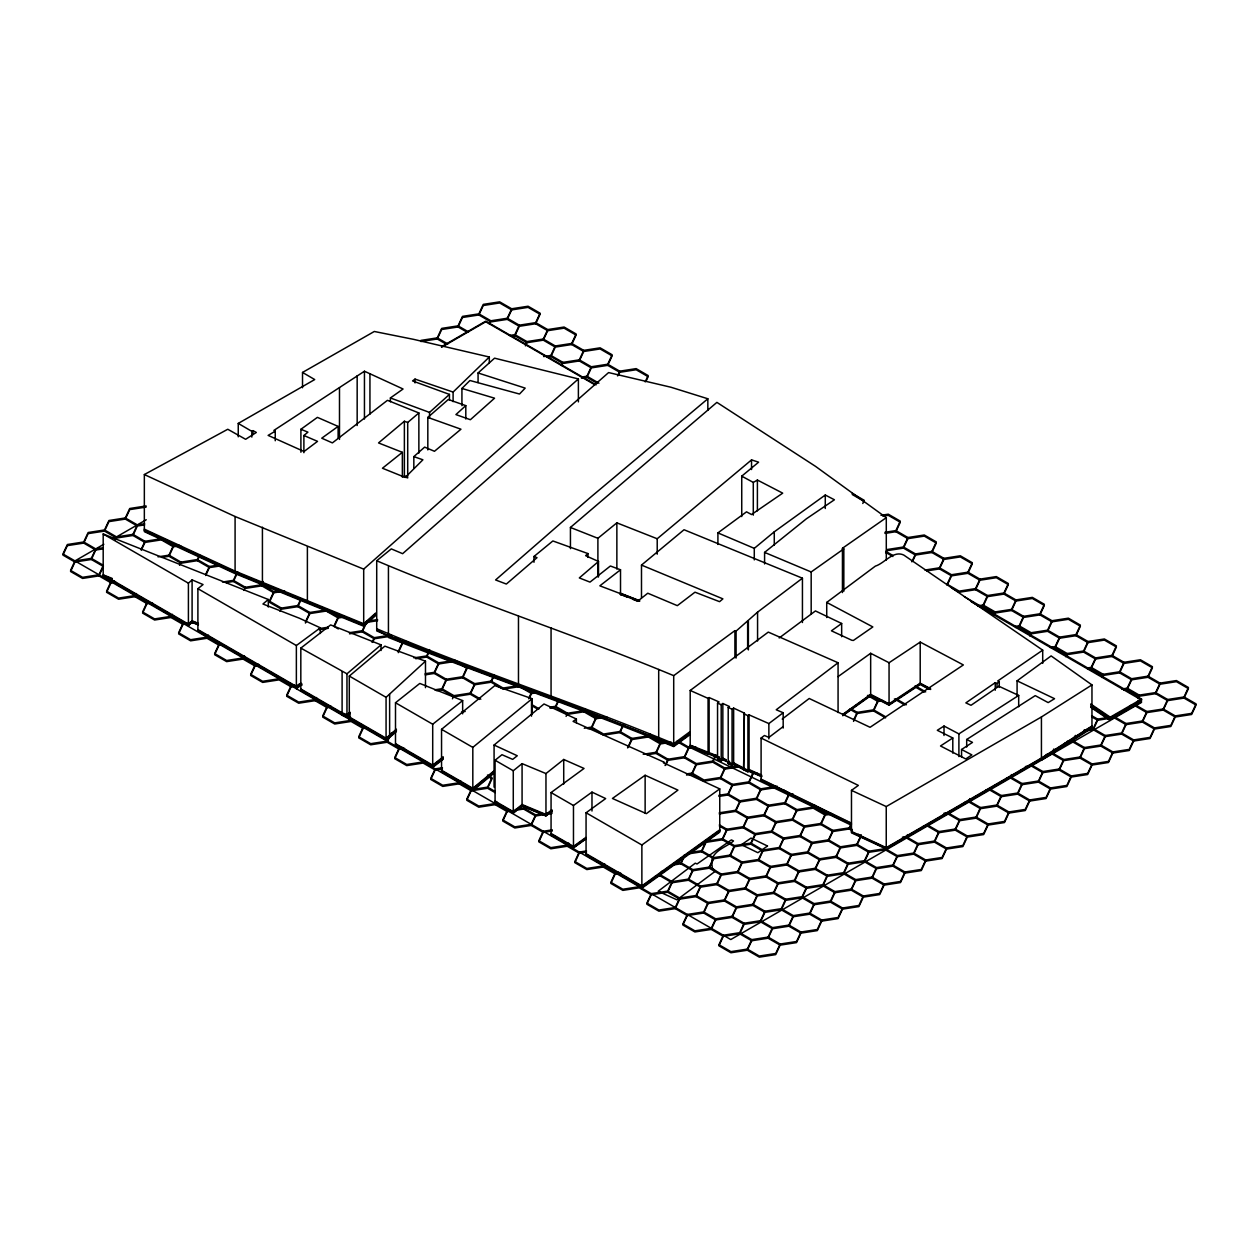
<?xml version="1.0" encoding="UTF-8"?>
<svg xmlns="http://www.w3.org/2000/svg" width="1259" height="1259" viewBox="0 0 1259 1259"><rect width="100%" height="100%" fill="white"/><g stroke="black" fill="none" stroke-linecap="round" stroke-linejoin="round"><path stroke-width="1.5" d="M74.958 560.916L70.567 570.374L82.575 577.314L98.973 574.781L103.364 565.307L91.356 558.366L74.958 560.916L103.82 544.25M1138.167 700.397L1141.567 702.365L730.771 939.544L62.95 553.976L67.341 544.518L83.739 541.968L88.146 532.51L104.544 529.96L116.552 536.901L132.95 534.367L144.958 541.291L161.357 538.758L173.364 545.682L178.825 544.848M98.973 575.898L103.364 566.424L91.356 559.5L74.958 562.033L70.567 571.507L82.575 578.432L98.973 575.898L110.981 582.838L114.616 582.272M74.958 562.033L62.95 555.109L67.341 545.635L83.739 543.101L88.146 533.627L104.544 531.093L116.552 538.018L132.95 535.484L144.958 542.424L161.357 539.875L173.364 546.815L180.651 545.682M91.356 558.366L95.747 548.908L103.049 547.775M104.544 529.96L108.935 520.502L125.333 517.953L137.341 524.893L144.628 523.76M91.356 559.5L95.747 550.026L103.049 548.908M104.544 531.093L108.935 521.619L125.333 519.086L137.341 526.01L144.628 524.893M115.088 540.048L116.552 536.901M125.333 517.953L129.74 508.494L146.138 505.961M125.333 519.086L129.74 509.612L146.138 507.078M132.95 534.367L137.341 524.893M110.981 582.838L106.574 592.297L118.582 599.237L134.996 596.703L147.004 603.628L152.465 602.778M132.95 535.484L137.341 526.01M141.291 549.176L144.958 541.291M141.291 550.309L144.958 542.424M134.996 596.703L136.46 593.54M147.004 602.51L142.597 611.968L154.605 618.909L171.004 616.359M158.036 556.856L168.974 555.156L173.364 545.682M147.004 603.628L142.597 613.102L154.605 620.026L171.004 617.492L183.011 624.417L186.662 623.866M161.687 557.407L168.974 556.289L173.364 546.815M179.518 565.244L180.981 562.096L197.38 559.547L209.387 566.487L220.325 564.787M197.38 559.547L199.583 554.81M171.004 617.492L172.467 614.329M168.974 556.289L180.981 563.214L197.38 560.68L199.583 555.943M205.721 574.372L209.387 566.487M183.011 624.417L178.621 633.891L190.628 640.831L207.027 638.282L219.035 645.222L222.686 644.655M205.721 575.505L209.387 567.604L220.325 565.921M222.465 582.036L233.403 580.352L237.054 572.452M207.027 638.282L208.49 635.134M226.101 582.602L233.403 581.469L237.794 572.011M219.035 644.089L214.644 653.563L226.651 660.503L243.05 657.953M243.947 590.44L245.411 587.276L261.809 584.743L273.817 591.667L281.103 590.55M219.035 645.222L214.644 654.696L226.651 661.62L243.05 659.087L255.058 666.011L258.693 665.444M261.809 584.743L263.273 581.579M233.403 581.469L245.411 588.409L261.809 585.86L263.273 582.712M273.817 591.667L269.41 601.141L281.418 608.081L297.832 605.532L309.824 612.472L326.238 609.938L338.246 616.863L341.881 616.296M243.05 659.087L244.514 655.923M284.739 591.101L273.817 592.8L269.41 602.274L281.418 609.199L297.832 606.665L309.824 613.589L326.238 611.056L338.246 617.996L345.533 616.863M279.954 611.229L281.418 608.081M255.058 666.011L250.667 675.485L262.675 682.409L279.073 679.876L291.081 686.816L302.003 685.116M297.832 605.532L300.759 599.221M297.832 606.665L301.483 598.765M305.433 621.946L309.824 612.472M420.884 340.402L437.282 337.868L441.673 328.394L458.071 325.861L468.584 331.92M305.433 623.063L309.824 613.589M420.884 341.519L437.282 338.986L441.673 329.512L458.071 326.978L467.073 332.187M458.071 325.861L462.462 316.387L478.876 313.853L490.884 320.777L507.283 318.244L519.29 325.168L535.689 322.634L547.696 329.575L564.095 327.041L576.103 333.965L571.712 343.439L555.298 345.973L543.306 339.033L526.892 341.582L514.884 334.642L509.423 335.492M291.081 686.816L286.674 696.274L298.682 703.214L315.096 700.681L327.088 707.605L330.739 707.039M458.071 326.978L462.462 317.504L478.876 314.97L490.884 321.911L507.283 319.377L519.29 326.301L535.689 323.768L547.696 330.692L564.095 328.158L576.103 335.083L571.712 344.557L555.298 347.091L543.306 340.166L526.892 342.7L514.884 335.775L511.248 336.342M338.246 616.863L333.84 626.337L338.341 628.933M478.876 313.853L483.267 304.379L499.666 301.845L511.673 308.77L528.072 306.236L540.08 313.176L535.689 322.634M334.579 625.88L338.246 617.996M478.876 314.97L483.267 305.512L499.666 302.963L511.673 309.903L528.072 307.369L540.08 314.294L535.689 323.768M489.405 323.941L490.884 320.777M315.096 700.681L316.56 697.517M349.498 632.695L362.246 630.728L366.652 621.254L377.59 619.57M507.283 318.244L511.673 308.77M327.088 707.605L322.697 717.079L334.705 724.004L351.104 721.47L363.111 728.41L366.762 727.844M349.498 633.828L362.246 631.861L366.652 622.387L377.59 620.687M507.283 319.377L511.673 309.903M372.066 642.389L374.253 637.668L390.668 635.118M514.884 334.642L519.29 325.168M372.79 641.948L374.253 638.785L390.668 636.251L402.675 643.176L408.136 642.342M514.884 335.775L519.29 326.301M525.428 344.73L526.892 341.582M525.428 345.863L526.892 342.7M363.111 727.277L358.721 736.751L370.728 743.676L387.127 741.142L390.054 734.831M398.269 651.517L402.675 642.059L406.311 641.492M543.306 339.033L547.696 329.575M363.111 728.41L358.721 737.868L370.728 744.809L387.127 742.259L399.134 749.199L404.595 748.35M398.269 652.65L402.675 643.176M543.306 340.166L547.696 330.692M543.62 356.565L550.907 355.447L555.298 345.973M547.272 357.131L550.907 356.565L555.298 347.091M413.928 657.89L426.675 655.923L429.618 649.613M561.451 365.535L562.915 362.372L579.313 359.838L591.321 366.762L607.719 364.229L619.727 371.169L636.141 368.619L648.133 375.56L645.206 381.87M387.127 742.259L391.518 732.801L395.169 732.234M415.753 658.74L426.675 657.041L429.618 650.73M425.18 673.722L434.292 672.322L438.683 662.848L455.081 660.314L467.089 667.239L470.74 666.688M579.313 359.838L583.72 350.364L600.118 347.83L612.126 354.755L607.719 364.229M399.134 749.199L394.744 758.673L406.751 765.598L423.15 763.064L435.158 769.989L442.444 768.871M425.18 674.855L434.292 673.439L438.683 663.981L455.081 661.431L467.089 668.372L472.566 667.522M579.313 360.955L583.72 351.497L600.118 348.948L612.126 355.888L607.719 365.362L591.321 367.896L579.313 360.955L562.915 363.505L550.907 356.565M434.623 689.853L441.909 688.72L446.3 679.246L462.698 676.712L474.706 683.653L491.104 681.103L503.112 688.043L519.511 685.51L531.518 692.434L536.995 691.584M581.469 377.086L586.93 376.236L591.321 366.762M436.432 690.687L441.909 689.853L446.3 680.379L462.698 677.846L474.706 684.77L491.104 682.236L503.112 689.161L519.511 686.627L531.518 693.567L538.805 692.434M581.469 378.204L586.93 377.37L591.321 367.896M452.453 698.808L453.917 695.66L470.315 693.111L480.812 699.186M462.698 676.712L467.089 667.239M462.698 677.846L467.089 668.372M470.315 693.111L474.706 683.653M617.539 375.89L619.727 371.169M435.158 769.989L430.767 779.463L442.759 786.403L459.173 783.853L471.181 790.794L487.579 788.26L495.086 792.588M441.909 689.853L453.917 696.778L470.315 694.244L474.706 684.77M618.263 375.45L619.727 372.286L636.141 369.753L648.133 376.677L645.946 381.414M491.104 681.103L494.032 674.793M491.104 682.236L494.032 675.926M459.173 783.853L460.637 780.706M471.181 790.794L466.774 800.268L478.782 807.192L495.18 804.658L507.188 811.583L523.602 809.049L535.61 815.974L552.009 813.44M495.18 803.525L478.782 806.059L466.774 799.135L471.181 789.661L487.579 787.127L491.97 777.653L487.469 775.056M528.591 698.745L531.518 692.434M487.579 788.26L491.97 778.786L487.469 776.189M529.331 698.289L531.518 693.567M495.18 804.658L496.66 801.495M507.188 810.466L502.797 819.924L514.805 826.864L531.204 824.33L535.61 814.856L542.897 813.723M550.073 707.149L555.534 706.299L558.461 699.988M507.188 811.583L502.797 821.057L514.805 827.981L531.204 825.448L543.211 832.388L552.323 830.971M550.073 708.266L555.534 707.432L559.201 699.532M566.078 716.387L567.541 713.239L583.94 710.69L595.948 717.63L603.234 716.497M523.602 809.049L525.066 805.886M531.204 825.448L535.61 815.974M555.534 707.432L567.541 714.357L583.94 711.823L585.404 708.66M584.27 728.221L591.557 727.088L595.948 717.63M543.211 832.388L538.821 841.846L550.828 848.786L567.227 846.253L579.234 853.177L586.521 852.044M587.906 728.788L591.557 728.221L595.948 718.747L606.885 717.063M591.557 727.088L603.565 734.028L619.963 731.495L622.89 725.184M567.227 846.253L568.69 843.089M591.557 728.221L603.565 735.146L619.963 732.612L623.63 724.728M627.58 747.893L631.971 738.419L648.369 735.885L660.377 742.81L667.663 741.693M579.234 853.177L574.844 862.651L586.851 869.576L603.25 867.042L615.258 873.966L620.718 873.132M628.304 747.437L631.971 739.552L648.369 737.003L660.377 743.943L671.315 742.243M648.369 737.003L649.833 733.855M643.223 754.267L655.986 752.284L660.377 742.81M603.25 867.042L604.713 863.879M646.874 754.818L655.986 753.417L660.377 743.943M665.067 765.535L667.994 759.224L684.392 756.675L696.4 763.615L712.799 761.081L724.806 768.006L737.569 766.039M615.258 873.966L610.867 883.44L622.859 890.381L639.273 887.831L651.281 894.771L667.679 892.238L679.687 899.162L696.085 896.628L708.093 903.553L724.492 901.019L736.499 907.959L752.898 905.41L764.905 912.35L781.304 909.816L793.312 916.741L809.71 914.207L821.718 921.132L838.116 918.598L842.523 909.124L858.921 906.59L863.312 897.132L879.711 894.582L884.117 885.124L900.515 882.575L904.906 873.116L921.305 870.567L925.695 861.109L942.11 858.575L946.5 849.101L962.899 846.567L967.29 837.093L983.688 834.56L988.095 825.086L1004.493 822.552L1008.884 813.078L1025.282 810.544L1029.689 801.07L1046.087 798.536L1050.478 789.063L1066.877 786.529L1071.267 777.055L1087.682 774.521L1092.072 765.047L1108.471 762.513L1112.862 753.039L1129.26 750.506L1133.667 741.047L1150.065 738.498L1154.456 729.04L1170.854 726.49L1175.261 717.032L1191.659 714.482L1196.05 705.024L1184.042 698.084L1167.644 700.634L1155.636 693.693L1139.238 696.227L1127.23 689.303L1123.579 689.869M665.791 765.079L667.994 760.342L684.392 757.808L696.4 764.732L712.799 762.199L724.806 769.139L741.205 766.589M684.392 756.675L688.783 747.216L692.434 746.65M684.392 757.808L688.783 748.334L696.07 747.216M686.533 773.923L692.009 773.089L696.4 763.615M686.533 775.056L692.009 774.206L696.4 764.732M661.526 871.543L660.062 874.706L672.07 881.63L688.468 879.097L700.476 886.037L716.875 883.488L728.882 890.428L745.281 887.894L757.288 894.819L773.687 892.285L785.695 899.209L802.109 896.676L814.117 903.616L830.515 901.066L842.523 908.007L858.921 905.473L863.312 895.999L879.711 893.465L884.117 883.991L900.515 881.457L904.906 871.983L921.305 869.45L925.695 859.976L942.11 857.442L946.5 847.968L962.899 845.434L967.29 835.96L983.688 833.427L988.095 823.968L1004.493 821.419L1008.884 811.961L1025.282 809.411L1029.689 799.953L1046.087 797.403L1050.478 787.945L1066.877 785.411L1071.267 775.937L1087.682 773.404L1092.072 763.93L1108.471 761.396L1112.862 751.922L1129.26 749.388L1133.667 739.914L1150.065 737.381L1154.456 727.907L1170.854 725.373L1175.261 715.899L1191.659 713.365L1196.05 703.891L1184.042 696.967L1167.644 699.5L1155.636 692.576L1139.238 695.11L1127.23 688.169L1121.753 689.019M712.799 761.081L715.726 754.755M651.281 894.771L646.874 904.245L658.882 911.17L675.28 908.636L687.288 915.561L703.702 913.027L715.694 919.967L732.108 917.418L744.116 924.358L760.515 921.824L772.522 928.749L788.921 926.215L800.929 933.139L817.327 930.606L821.718 921.132M654.601 876.673L660.062 875.839L662.265 871.102M712.799 762.199L715.726 755.888M842.523 908.007L838.116 917.481L821.718 920.014L809.71 913.074L793.312 915.623L781.304 908.683L764.905 911.217L752.898 904.292L736.499 906.826L724.492 899.902L708.093 902.435L696.085 895.495L679.687 898.045L675.28 907.503L658.882 910.052L646.874 903.112L651.281 893.638L667.679 891.104L672.07 881.63M673.565 863.831L680.851 862.698L684.518 854.814M692.009 773.089L704.017 780.013L720.416 777.48L724.806 768.006M667.679 892.238L672.07 882.764L688.468 880.23L700.476 887.154L716.875 884.621L728.882 891.545L745.281 889.011L757.288 895.952L773.687 893.418L785.695 900.342L802.109 897.809L814.117 904.733L830.515 902.199L842.523 909.124M671.739 865.232L680.851 863.831L684.518 855.931M692.009 774.206L704.017 781.147L720.416 778.597L724.806 769.139M688.468 879.097L692.859 869.639L709.273 867.089L721.281 874.029L737.68 871.496L749.687 878.42L766.086 875.886L778.093 882.811L794.492 880.277L806.5 887.217L822.898 884.668L834.906 891.608L851.304 889.074L863.312 895.999M688.893 852.673L701.656 850.691L706.047 841.217L722.446 838.683L734.453 845.623L750.852 843.074L762.86 850.014L779.274 847.48L791.266 854.405L807.68 851.871L819.688 858.795L836.086 856.262L848.094 863.202L864.492 860.652L876.5 867.593L892.899 865.059L904.906 871.983M718.905 795.295L728.017 793.878L732.423 784.404L748.822 781.87L760.829 788.811L777.228 786.261M862.793 503.49L864.256 500.327L852.249 493.402M675.28 908.636L679.687 899.162M688.468 880.23L692.859 870.756L709.273 868.222L721.281 875.147L737.68 872.613L749.687 879.553L766.086 877.004L778.093 883.944L794.492 881.41L806.5 888.335L822.898 885.801L834.906 892.725L851.304 890.192L863.312 897.132M687.084 854.074L701.656 851.824L706.047 842.35L722.446 839.816L734.453 846.74L750.852 844.207L762.86 851.131L779.274 848.597L791.266 855.538L807.68 852.988L819.688 859.928L836.086 857.395L848.094 864.319L864.492 861.786L876.5 868.71L892.899 866.176L904.906 873.116M718.905 796.412L728.017 794.996L732.423 785.537L748.822 783.004L760.829 789.928L777.228 787.394L789.236 794.319L792.871 793.752M696.085 895.495L700.476 886.037M709.273 867.089L713.664 857.631L730.063 855.081L742.07 862.022L758.469 859.488L770.477 866.412L786.875 863.879L798.883 870.803L815.281 868.269L827.289 875.21L843.687 872.66L855.695 879.6L872.109 877.067L884.117 883.991M722.446 838.683L726.852 829.225L743.251 826.675L755.258 833.615L771.657 831.082L783.665 838.006L800.063 835.472L812.071 842.397L828.469 839.863L840.477 846.803L856.875 844.254L868.883 851.194L885.282 848.66L897.289 855.585L913.688 853.051L925.695 859.976M719.235 812.81L735.634 810.277L740.024 800.803L756.439 798.269L768.431 805.209L784.845 802.66L796.853 809.6L813.251 807.066L825.259 813.991L830.72 813.141M748.822 781.87L753.212 772.397L748.712 769.8M687.288 915.561L682.897 925.035L694.905 931.959L711.304 929.425L723.311 936.366L739.71 933.832L751.717 940.756L768.116 938.223L780.124 945.147L796.538 942.613L800.929 933.139M696.085 896.628L700.476 887.154M709.273 868.222L713.664 858.748L730.063 856.214L742.07 863.139L758.469 860.605L770.477 867.545L786.875 864.996L798.883 871.936L815.281 869.402L827.289 876.327L843.687 873.793L855.695 880.718L872.109 878.184L884.117 885.124M722.446 839.816L726.852 830.342L743.251 827.808L755.258 834.733L771.657 832.199L783.665 839.139L800.063 836.59L812.071 843.53L828.469 840.996L840.477 847.921L856.875 845.387L868.883 852.312L885.282 849.778L897.289 856.718L913.688 854.169L925.695 861.109M719.235 813.944L735.634 811.41L740.024 801.936L756.439 799.402L768.431 806.327L784.845 803.793L796.853 810.717L813.251 808.184L825.259 815.124L832.545 813.991M748.822 783.004L753.212 773.53L756.864 772.963M821.718 920.014L817.327 929.488L800.929 932.022L788.921 925.082L772.522 927.631L760.515 920.691L744.116 923.225L732.108 916.3L715.694 918.834L711.304 928.308L694.905 930.842L682.897 923.917L687.288 914.443L703.702 911.909L708.093 902.435M716.875 883.488L721.281 874.029M730.063 855.081L734.453 845.623M743.251 826.675L747.641 817.217L764.04 814.667L776.048 821.608L792.446 819.074L804.454 825.998L820.852 823.465L832.86 830.389L849.274 827.855L852.264 829.587M756.439 798.269L760.829 788.811M703.702 913.027L708.093 903.553M716.875 884.621L721.281 875.147M730.063 856.214L734.453 846.74M743.251 827.808L747.641 818.334L764.04 815.801L776.048 822.725L792.446 820.191L804.454 827.132L820.852 824.582L832.86 831.522L849.274 828.989L852.264 830.72M756.439 799.402L760.829 789.928M724.492 899.902L728.882 890.428M737.68 871.496L742.07 862.022M750.852 843.074L755.258 833.615M764.04 814.667L768.431 805.209M885.628 552.685L887.091 549.538L903.49 547.004L915.498 553.929L931.912 551.395L943.904 558.319L960.318 555.786L972.326 562.726L967.919 572.184L951.521 574.733L939.513 567.793L924.94 570.044M884.951 532.289L895.889 530.59L900.279 521.132L888.272 514.191L880.985 515.324M711.304 929.425L715.694 919.967M724.492 901.019L728.882 891.545M737.68 872.613L742.07 863.139M750.852 844.207L755.258 834.733M764.04 815.801L768.431 806.327M884.951 533.407L895.889 531.723L900.279 522.249L888.272 515.324L882.811 516.174M732.108 916.3L736.499 906.826M745.281 887.894L749.687 878.42M758.469 859.488L762.86 850.014M771.657 831.082L776.048 821.608M784.845 802.66L789.236 793.201L783.224 789.739M903.49 547.004L907.896 537.53L924.295 534.996L936.303 541.921L931.912 551.395M723.311 936.366L718.92 945.824L730.928 952.764L747.327 950.23L759.334 957.155L775.733 954.621L780.124 945.147M732.108 917.418L736.499 907.959M745.281 889.011L749.687 879.553M758.469 860.605L762.86 851.131M771.657 832.199L776.048 822.725M784.845 803.793L789.236 794.319M903.49 548.121L907.896 538.647L924.295 536.114L936.303 543.054L931.912 552.512L915.498 555.062L903.49 548.121L887.091 550.655M800.929 932.022L796.538 941.496L780.124 944.03L775.733 953.488L759.334 956.037L747.327 949.097L730.928 951.631L718.92 944.706L723.311 935.232L739.71 932.699L744.116 923.225M752.898 904.292L757.288 894.819M766.086 875.886L770.477 866.412M779.274 847.48L783.665 838.006M792.446 819.074L796.853 809.6M911.846 561.829L915.498 553.929M739.71 933.832L744.116 924.358M752.898 905.41L757.288 895.952M766.086 877.004L770.477 867.545M779.274 848.597L783.665 839.139M792.446 820.191L796.853 810.717M912.57 561.372L915.498 555.062M747.327 949.097L751.717 939.623L768.116 937.089L780.124 944.03M760.515 920.691L764.905 911.217M773.687 892.285L778.093 882.811M786.875 863.879L791.266 854.405M800.063 835.472L804.454 825.998M853.539 720.258L857.19 712.374L873.589 709.84L885.596 716.764M747.327 950.23L751.717 940.756M760.515 921.824L764.905 912.35M773.687 893.418L778.093 883.944M786.875 864.996L791.266 855.538M800.063 836.59L804.454 827.132M813.251 808.184L814.715 805.036M853.539 721.391L857.19 713.491L873.589 710.957L885.596 717.882M768.116 937.089L772.522 927.631M781.304 908.683L785.695 899.209M794.492 880.277L798.883 870.803M807.68 851.871L812.071 842.397M820.852 823.465L825.259 813.991M873.589 709.84L877.995 700.366L881.63 699.799M939.513 567.793L943.904 558.319M768.116 938.223L772.522 928.749M781.304 909.816L785.695 900.342M794.492 881.41L798.883 871.936M807.68 852.988L812.071 843.53M820.852 824.582L825.259 815.124M873.589 710.957L877.995 701.483L883.456 700.649M939.513 568.926L943.904 559.452L960.318 556.919L972.326 563.843L967.919 573.317L951.521 575.851L939.513 568.926L926.766 570.894M788.921 925.082L793.312 915.623M802.109 896.676L806.5 887.217M815.281 868.269L819.688 858.795M828.469 839.863L832.86 830.389M951.521 574.733L947.13 584.192L959.138 591.132L975.536 588.582L987.544 595.523L1003.942 592.989L1015.95 599.913L1032.349 597.38L1044.356 604.304L1039.965 613.778L1023.567 616.312L1011.559 609.387L995.161 611.921L983.153 604.997L977.676 605.831M788.921 926.215L793.312 916.741M802.109 897.809L806.5 888.335M815.281 869.402L819.688 859.928M828.469 840.996L832.86 831.522M947.13 585.325L951.521 575.851M809.71 913.074L814.117 903.616M822.898 884.668L827.289 875.21M836.086 856.262L840.477 846.803M849.274 827.855L851.462 823.118M809.71 914.207L814.117 904.733M822.898 885.801L827.289 876.327M836.086 857.395L840.477 847.921M849.274 828.989L851.462 824.252M830.515 901.066L834.906 891.608M843.687 872.66L848.094 863.202M856.875 844.254L861.266 834.796M975.536 588.582L979.927 579.124L996.325 576.591L1008.333 583.515L1003.942 592.989M830.515 902.199L834.906 892.725M843.687 873.793L848.094 864.319M856.875 845.387L861.266 835.913L858.276 834.182M975.536 589.716L979.927 580.242L996.325 577.708L1008.333 584.648L1003.942 594.106L987.544 596.64L975.536 589.716L959.138 592.249L951.631 587.922M851.304 889.074L855.695 879.6M864.492 860.652L868.883 851.194M983.153 604.997L987.544 595.523M851.304 890.192L855.695 880.718M864.492 861.786L868.883 852.312M979.502 606.681L983.153 606.114L987.544 596.64M872.109 877.067L876.5 867.593M993.697 615.084L995.161 611.921M872.109 878.184L876.5 868.71M892.899 865.059L897.289 855.585M1011.559 609.387L1015.95 599.913M892.899 866.176L897.289 856.718M902.435 838.337L906.087 837.77L907.55 834.623M1011.559 610.505L1015.95 601.047L1032.349 598.497L1044.356 605.437L1039.965 614.911L1023.567 617.445L1011.559 610.505L995.161 613.054L983.153 606.114M913.688 853.051L918.094 843.577L934.493 841.043L946.5 847.968M1015.525 626.352L1019.161 625.786L1023.567 616.312M913.688 854.169L918.094 844.71L934.493 842.161L946.5 849.101M1015.525 627.47L1019.161 626.919L1023.567 617.445M934.493 841.043L938.884 831.569L955.282 829.036L967.29 835.96M1029.705 635.874L1031.168 632.726L1047.582 630.177L1059.59 637.117L1075.989 634.583L1087.996 641.508L1104.395 638.974L1116.403 645.898L1111.996 655.372L1095.598 657.906L1083.59 650.982L1067.191 653.515L1055.184 646.575L1049.723 647.425M934.493 842.161L938.884 832.703L955.282 830.153L967.29 837.093M955.282 829.036L959.688 819.562L976.087 817.028L988.095 823.968M1047.582 630.177L1051.973 620.718L1068.372 618.169L1080.379 625.109L1075.989 634.583M955.282 830.153L959.688 820.695L976.087 818.161L988.095 825.086M964.819 802.313L968.47 801.747L969.934 798.599M1047.582 631.31L1051.973 621.836L1068.372 619.302L1080.379 626.227L1075.989 635.701L1059.59 638.234L1047.582 631.31L1031.168 633.844L1019.161 626.919M976.087 817.028L980.478 807.554L996.876 805.02L1008.884 811.961M1055.184 646.575L1059.59 637.117M976.087 818.161L980.478 808.687L996.876 806.153L1008.884 813.078M1051.548 648.275L1055.184 647.708L1059.59 638.234M996.876 805.02L1001.267 795.546L1017.681 793.013L1029.689 799.953M1065.728 656.679L1067.191 653.515M996.876 806.153L1001.267 796.679L1017.681 794.146L1029.689 801.07M1006.413 778.298L1010.064 777.747L1011.528 774.584M1017.681 793.013L1022.072 783.539L1038.47 781.005L1050.478 787.945M1083.59 650.982L1087.996 641.508M1017.681 794.146L1022.072 784.672L1038.47 782.138L1050.478 789.063M1083.59 652.099L1087.996 642.641L1104.395 640.091L1116.403 647.032L1111.996 656.49L1095.598 659.039L1083.59 652.099L1067.191 654.633L1055.184 647.708M1038.47 781.005L1042.861 771.547L1059.26 768.997L1071.267 775.937M1087.556 667.947L1091.207 667.38L1095.598 657.906M1038.47 782.138L1042.861 772.664L1059.26 770.13L1071.267 777.055M1046.182 754.566L1051.658 753.732L1053.846 748.995M1087.556 669.064L1091.207 668.498L1095.598 659.039M1059.26 768.997L1063.666 759.539L1080.065 756.989L1092.072 763.93M1066.987 741.441L1072.448 740.591L1073.911 737.444M1101.751 677.468L1103.214 674.305L1119.613 671.771L1131.621 678.711L1148.019 676.162L1160.027 683.102L1176.425 680.568L1188.433 687.493L1184.042 696.967M1059.26 770.13L1063.666 760.656L1080.065 758.123L1092.072 765.047M1065.161 742.841L1072.448 741.724L1075.375 735.413M1080.065 756.989L1084.455 747.531L1100.854 744.998L1112.862 751.922M1084.141 730L1093.253 728.583L1097.643 719.125L1114.042 716.576L1126.05 723.516L1142.448 720.982L1154.456 727.907M1119.613 671.771L1124.004 662.297L1140.418 659.763L1152.426 666.703L1148.019 676.162M1080.065 758.123L1084.455 748.649L1100.854 746.115L1112.862 753.039M1084.141 731.117L1093.253 729.716L1097.643 720.242L1114.042 717.709L1126.05 724.633L1142.448 722.099L1154.456 729.04M1119.613 672.904L1124.004 663.43L1140.418 660.896L1152.426 667.821L1148.019 677.295L1131.621 679.829L1119.613 672.904L1103.214 675.438L1091.207 668.498M1100.854 744.998L1105.26 735.524L1121.659 732.99L1133.667 739.914M1127.23 688.169L1131.621 678.711M1100.854 746.115L1105.26 736.641L1121.659 734.107L1133.667 741.047M1114.042 717.709L1115.505 714.545M1127.23 689.303L1131.621 679.829M1121.659 732.99L1126.05 723.516M1137.774 698.257L1139.238 695.11M1121.659 734.107L1126.05 724.633M1129.37 706.551L1134.847 705.701L1136.31 702.538M1142.448 720.982L1146.839 711.508L1163.253 708.974L1175.261 715.899M1155.636 692.576L1160.027 683.102M1142.448 722.099L1146.839 712.625L1163.253 710.092L1175.261 717.032M1155.636 693.693L1160.027 684.219L1176.425 681.686L1188.433 688.626L1184.042 698.084M1163.253 708.974L1167.644 699.5M1163.253 710.092L1167.644 700.634M736.09 658.048L736.09 631.089L757.572 612.142L802.439 578.211L684.03 529.74L641.492 565.086L641.492 597.82M461.927 405.666L461.927 388.449L469.937 380.501L519.511 394.036L525.176 388.118L478.074 372.963L478.074 382.531M453.098 401.637L453.098 392.068L489.31 357.021L413.707 339.379L374.301 331.479L302.522 372.444L302.522 387.741M425.479 661.195L386.072 697.313L386.072 739.395L349.294 718.165L349.294 676.067L384.861 646.15L425.479 661.195L425.479 687.666M396.412 729.197L386.072 738.199L349.294 716.969L350.395 716.009M396.412 729.905L386.072 738.891L349.294 717.661L350.395 716.717M386.072 739.395L396.412 730.409M396.412 730.755L386.072 739.741L349.294 718.511L350.395 717.551M396.412 731.542L386.072 740.528M429.524 418.145L429.524 412.417L449.447 394.397L412.543 380.926L415.029 379.101L453.098 392.068M427.824 449.919L427.824 417.406L448.298 399.496L465.799 405.634L455.915 414.589L470.378 419.719L494.567 398.19L461.927 388.449M391.266 634.898L388.433 637.463C483.157 674.855 579.439 708.03 673.707 746.603L689.932 734.689M478.074 372.963L494.567 358.17L578.385 378.943L363.694 569.131L363.694 625.156L235.087 572.546L144.344 530.59L144.344 474.549L227.769 429.256L245.615 439.297L256.332 432.451L252.996 430.625L251.831 431.349L251.831 437.093M533.973 562.269L533.973 556.494L552.858 540.961L587.953 553.582L585.624 555.66L598.497 561.467L598.497 576.874M268.309 607.043L268.309 599.489L103.191 533.989L103.191 576.087L188.409 625.282L188.409 583.185L192.092 579.895L203.061 584.554L197.899 588.677L197.899 630.759L296.369 687.603L300.87 684.282M188.409 625.282L192.092 621.993L192.092 579.895M375.717 613.023L363.694 623.724L235.087 571.114L144.344 529.142M375.717 613.888L363.694 624.59L235.087 571.979L144.344 530.008M375.717 614.455L363.694 625.44L235.087 572.829L144.344 530.857M375.717 615.509L363.694 626.211L235.087 573.6L144.344 531.644M413.833 468.096L413.833 456.624L424.645 447.118L434.465 451.289L460.967 429.209L427.824 417.406M349.294 718.165L350.395 717.205M349.294 719.298L350.395 718.338M598.497 561.467L579.313 577.928L589.999 582.114L610.395 565.999L620.514 569.776L620.514 594.815M407.711 476.012L407.711 422.473L418.869 412.952L387.457 400.315L332.392 442.9L321.737 438.195L338.12 426.408L317.41 417.358L300.901 429.288L300.901 452.233M570.437 548.641L570.437 527.458L716.89 402.376L815.58 466.397L886.289 517.669L886.289 560.035M346.965 715.883L346.965 673.801L381.036 644.86L330.645 624.92L300.822 648.102L300.822 690.184L342.102 714.01L346.965 715.883L349.939 713.365M349.939 712.169L346.965 714.687L342.102 712.814L300.822 688.988M349.939 712.877L346.965 715.395L342.102 713.507L300.822 689.68M349.939 713.727L346.965 716.229L342.102 714.357L300.822 690.53M349.939 714.498L346.965 717.016L342.102 715.143M268.309 599.489L262.942 604.005L299.437 618.248L320.337 627.816L320.337 633.482M407.711 422.473L404.375 421.246L378.534 442.932L402.361 452.327L402.361 477.192M441.846 656.395L388.433 635.937L376.709 630.067L376.709 560.759L391.297 548.893L402.628 553.677L608.601 372.57L670.937 387.237L707.841 398.773L589.464 498.186L495.59 579.958L506.354 584.05L537.011 557.674L533.973 556.494M741.74 516.583L741.74 476.154L758.61 462.179L751.544 459.897L657.214 538.758L657.214 554.165M303.891 452.705L303.891 435.504L307.92 432.152L300.901 429.288M754.283 559.909L754.283 548.357L774.269 531.817L825.274 495.023L834.418 499.776L806.358 518.818L764.591 552.402L764.591 563.969M472.817 789.487L472.817 747.39L532.116 698.698L494.771 685.636L441.547 729.339L441.547 771.437L472.817 789.487L493.89 772.16M494.079 787.143L494.079 745.045L544.014 703.986L576.37 719.015L576.37 722.808M493.89 770.964L472.817 788.276L441.547 770.225M493.89 771.657L472.817 788.984L441.547 770.933M493.89 772.507L472.817 789.834L441.547 771.783M472.817 790.605L493.89 773.294M597.899 576.811L597.899 538.301L616.863 522.847L657.214 538.758M494.079 745.045L517.276 755.762L512.665 759.382L501.963 754.708L495.07 760.247L495.07 802.329L513.279 812.842L513.279 770.76L522.076 763.631L545.965 773.561L563.717 759.476L584.05 768.446L551.064 792.572L551.064 834.654L573.474 847.59L585.813 838.667M513.279 812.842L522.076 805.729L522.076 763.631M402.361 452.327L382.453 468.238L405.256 477.444L422.898 459.787L413.833 456.624M443.184 758.044L432.703 766.322L395.499 744.84L395.499 702.758L419.798 683.432L462.651 700.602L462.651 713.837M551.883 809.757L545.965 814.447L522.076 804.532L513.279 811.646L495.07 801.133M551.883 810.45L545.965 815.155L522.076 805.225L513.279 812.338L495.07 801.826M522.076 805.729L545.965 815.643L551.883 810.953M551.883 811.3L545.965 815.989L522.076 806.075L513.279 813.188L495.07 802.675M432.703 766.322L432.703 724.224L462.651 700.602M443.184 756.848L432.703 765.126L395.499 743.644M443.184 757.556L432.703 765.818L395.499 744.352M443.184 758.39L432.703 766.668L395.499 745.202M432.703 767.455L443.184 759.177M620.514 569.776L599.851 585.828L638.581 600.527L647.771 593.209L677.326 605.658L694.984 592.186L719.566 601.676L722.902 598.859L641.492 565.086M851.273 823.858L761.097 779.951L761.097 738.057L764.433 735.492L768.871 737.428L783.177 726.6M997.018 687.272L997.018 683.495L999.268 681.764L997.71 680.993L1042.704 650.148L903.726 555.03C893.198 550.136 884.652 563.277 875.383 566.109L826.722 602.416L826.722 617.539M782.217 719.078L809.207 698.493L870.079 727.293L963.355 664.941L920.203 642.09L889.059 662.738L889.059 704.631L870.661 695.188L842.727 715.175M838.069 662.753L776.221 709.777L783.177 712.751L768.871 723.563L749.074 714.876L749.074 770.728L747.925 771.515L743.628 769.532L744.352 713.113L733.635 708.109L733.635 763.977L732.061 765.094L728.206 763.3L728.206 707.448L729.496 706.519L722.839 703.498L722.839 759.366L721.202 760.578L717.551 758.957L717.551 703.089L719.094 701.955L709.116 697.565L709.116 753.433L708.062 754.22L690.2 746.335L690.2 690.467L768.289 632.097L838.069 662.753L838.069 712.531M692.576 745.737L690.2 747.547L851.273 825.18M708.062 754.22L708.062 698.367L709.116 697.565M721.202 760.578L721.202 704.725L722.839 703.498M743.628 769.532L744.352 713.113M296.369 687.603L296.369 645.521L320.337 627.816M300.87 683.086L296.369 686.407L197.899 629.563M300.87 683.794L296.369 687.115L197.899 630.255M300.87 684.644L296.369 687.965L197.899 631.105M296.369 688.736L300.87 685.415M717.913 544.455L717.913 532.903L746.524 511.846L751.529 514.522L782.705 493.15L757.399 480.041L753.291 482.417L741.74 476.154M736.09 631.089L734.91 630.633L673.707 675.658L673.707 745.076L551.064 696.998L485.691 673.03M689.932 731.731L673.707 743.66C575.678 702.852 474.423 670.166 376.709 628.745M679.073 741.142L689.932 733.053M689.932 733.903L673.707 745.832C575.678 705.024 474.423 672.337 376.709 630.916M719.094 756.659L717.551 757.808L721.202 759.429L722.839 758.217L726.207 759.712M719.094 757.414L717.551 758.548L721.202 760.184L722.839 758.957L726.207 760.467M717.551 758.957L719.094 757.824M719.094 758.264L717.551 759.397L721.202 761.018L722.839 759.807L729.496 762.812L728.206 763.741L732.061 765.535L733.635 764.418L747.925 771.956L749.074 771.169L761.664 776.709M779.195 637.967L815.439 610.945L841.657 623.488L841.657 636.724M673.707 745.076L679.073 741.047M1017.083 695.959L1017.083 680.836L1051.123 655.923L1091.962 684.912L1091.962 726.805L1041.429 758.862L886.242 848.456L851.477 832.262L851.477 790.369L858.355 785.411L761.097 738.057M573.474 847.59L573.474 805.508L591.982 792.116L605.673 798.568L586.064 812.763L586.064 854.861L641.87 887.091L719.755 831.003L719.755 788.905L663.43 762.781L664.311 762.277L573.081 721.391L576.37 719.015M585.813 837.471L573.474 846.394L551.064 833.458M585.813 838.164L573.474 847.102L551.064 834.166M585.813 839.013L573.474 847.936L551.064 835.016M729.496 761.223L728.206 762.151L732.061 763.93L733.635 762.812L747.925 770.366L749.074 769.579L761.664 775.119M729.496 761.963L728.206 762.891L732.061 764.685L733.635 763.568L747.925 771.122L749.074 770.335L761.664 775.859M728.206 763.3L729.496 762.372M719.755 788.905L641.87 844.994L641.87 887.091M719.755 829.807L641.87 885.88L586.064 853.665M719.755 830.499L641.87 886.588L586.064 854.357M719.755 831.349L641.87 887.438L586.064 855.207M719.755 832.136L641.87 888.224M841.657 623.488L831.428 630.822L851.855 640.28L853.413 640.438L872.849 626.935L826.722 602.416M838.069 676.618L870.661 653.295L889.059 662.738M842.727 714.388L870.661 694.386L889.059 703.828L920.203 683.196L930.558 688.673M842.727 714.876L870.661 694.889L889.059 704.332M842.727 715.726L870.661 695.739L889.059 705.166L920.203 684.534L928.827 689.098M732.061 765.094L732.061 709.226L733.635 708.109M645.127 775.261L612.425 798.458L646.355 813.66L677.94 790.117L645.127 775.261L645.127 813.062M390.4 401.778L390.4 397.954L403.069 389L364.449 371.232L273.848 430.436L275.249 431.192L275.249 440.76M811.174 614.329L811.174 571.964L843.829 548.845L842.444 548.263L842.444 592.564M842.444 548.263L886.289 517.669M997.018 683.495L995.255 682.661L965.842 702.884L971.019 705.292L998.859 686.234L1018.688 695.424L1018.688 706.771M747.925 771.515L747.925 715.663L749.074 714.876M889.059 704.631L920.203 683.684L930.558 689.177M1018.688 695.424L958.902 733.887L944.014 726.034L937.294 730.299L952.795 737.979L940.504 745.973L965.779 758.972L971.885 754.896L961.561 749.498L961.561 757.052M961.561 749.498L972.499 742.401L966.692 739.489L966.692 747.059M966.692 739.489L1035.244 695.629L1048.18 702.601L1054.57 698.698L1017.083 680.836M1091.962 684.912L1041.429 716.969L886.242 806.563L851.477 790.369M1091.962 726.018L1041.429 758.06L886.242 847.653L851.477 831.459M1091.962 726.506L1041.429 758.563L886.242 848.157L851.477 831.963M1091.962 727.356L1041.429 759.397L886.242 849.007L851.477 832.797M1091.962 728.143L1041.429 760.184M275.249 431.192L268.136 435.394L304.017 451.509L317.536 441.358L303.891 435.504M441.547 346.681L485.754 321.155L596.105 384.861M441.547 347.295L485.754 321.769L594.405 384.499M114.002 538.364L146.249 519.747M1110.233 718.181L1110.233 717.158L1141.567 699.06L1141.567 700.098L1110.233 718.181L1090.719 705.04M1141.567 701.578L1110.233 719.676L1090.719 706.535M238.25 436.81L238.25 423.417L314.719 379.557L302.522 372.444M114.616 581.139L110.981 581.705L106.574 591.179L118.582 598.104L134.996 595.57M186.662 622.733L183.011 623.299L178.621 632.773L190.628 639.698L207.027 637.164M190.298 622.166L193.949 621.6M190.298 623.299L195.775 622.45M319.267 628.587L328.379 627.187M319.267 629.72L328.379 628.304M258.693 664.327L255.058 664.894L250.667 674.352L262.675 681.292L279.073 678.758M294.716 685.116L291.081 685.683L286.674 695.157L298.682 702.081L315.096 699.548M298.367 684.566L302.003 683.999M330.739 705.921L327.088 706.488L322.697 715.946L334.705 722.886L351.104 720.353M461.518 712.059L465.169 711.492M402.786 747.516L399.134 748.066L394.744 757.54L406.751 764.481L423.15 761.931M442.444 767.738L435.158 768.871L430.767 778.345L442.759 785.27L459.173 782.736M1131.196 705.134L1134.847 704.568L1146.839 711.508M516.3 809.049L523.602 807.916L535.61 814.856M546.532 813.157L552.009 812.323M552.323 829.854L543.211 831.255L538.821 840.729L550.828 847.653L567.227 845.119M1025.393 766.574L1030.853 765.74L1042.861 772.664M586.521 850.927L579.234 852.06L574.844 861.518L586.851 868.458L603.25 865.924M985.624 790.306L989.259 789.739L1001.267 796.679M944.03 813.204L947.681 812.637L959.688 819.562M944.03 814.321L947.681 813.755L959.688 820.695M618.893 872.282L615.258 872.849L610.867 882.323L622.859 889.247L639.273 886.714M923.24 826.329L926.876 825.762L938.884 832.703M902.435 837.204L906.087 836.653L918.094 843.577M376.709 560.759C474.423 602.164 575.678 634.851 673.707 675.658M404.375 475.839L407.711 477.067M404.375 476.705L407.711 477.932M390.4 397.954L429.524 412.417M476.815 669.662L485.691 673.124M476.815 669.757L388.433 635.826L388.433 566.519M300.822 648.102L346.965 673.801M144.344 474.549L235.087 516.52L363.694 569.131M112.145 578.385L103.191 574.891L188.409 624.086L192.092 620.781L198.371 623.457M112.145 579.093L103.191 575.583L188.409 624.779L192.092 621.49L198.371 624.149M103.191 576.087L112.145 579.581M112.145 579.943L103.191 576.433L188.409 625.629L192.092 622.339L198.371 624.999M103.191 577.22L115.734 582.114M620.372 593.146L639.666 600.748M620.372 593.556L639.666 601.157M620.372 594.122L637.904 601.047M620.372 594.39L627.391 597.159M632.648 599.237L637.904 601.314M570.437 527.458L597.899 538.301M555.675 698.918L518.472 685.809L518.472 616.391M647.929 734.595L658.693 738.876M764.591 552.402L811.174 571.964M717.913 532.903L754.283 548.357M192.092 621.993L198.371 624.653M717.425 755.935L690.2 745.171M717.425 756.69L690.2 745.926M709.116 753.433L717.425 757.084M749.074 770.728L761.664 776.268M717.425 757.525L690.2 746.776M690.2 690.467L708.062 698.367M717.551 703.089L721.202 704.725M722.839 759.366L726.207 760.877M728.206 707.448L732.061 709.226M743.628 713.664L747.925 715.663M733.635 763.977L744.352 768.981M761.097 779.148L851.273 823.056M761.097 779.651L851.273 823.559M761.097 780.501L851.273 824.393M930.558 689.476L920.203 683.983L920.203 642.09M852.249 494.519L864.256 501.46M571.712 343.439L583.72 350.364M895.889 530.59L907.896 537.53M967.919 572.184L979.927 579.124M1039.965 613.778L1051.973 620.718M1111.996 655.372L1124.004 662.297M571.712 344.557L583.72 351.497M607.719 365.362L619.727 372.286M895.889 531.723L907.896 538.647M931.912 552.512L943.904 559.452M967.919 573.317L979.927 580.242M1003.942 594.106L1015.95 601.047M1039.965 614.911L1051.973 621.836M1075.989 635.701L1087.996 642.641M1111.996 656.49L1124.004 663.43M1148.019 677.295L1160.027 684.219M550.907 355.447L562.915 362.372M586.93 376.236L598.938 383.161M1019.161 625.786L1031.168 632.726M1091.207 667.38L1103.214 674.305M586.93 377.37L597.443 383.428M886.053 551.536L892.867 555.471M964.41 596.782L1141.567 699.06M886.053 552.575L892.867 556.509M971.224 601.739L1141.567 700.098M1134.847 705.701L1146.839 712.625M437.282 337.868L447.779 343.927M1091.632 715.647L1097.643 719.125M437.282 338.986L446.284 344.179M1091.632 716.78L1097.643 720.242M1093.253 728.583L1105.26 735.524M1093.253 729.716L1105.26 736.641M1072.448 740.591L1084.455 747.531M1072.448 741.724L1084.455 748.649M1051.658 752.599L1063.666 759.539M1051.658 753.732L1063.666 760.656M915.183 685.825L925.695 691.883M915.183 686.942L924.2 692.151M1030.853 764.606L1042.861 771.547M895.889 698.698L906.401 704.757M894.394 698.95L904.891 705.024M868.993 695.157L877.995 700.366M1010.064 776.614L1022.072 783.539M867.482 695.424L877.995 701.483M1010.064 777.747L1022.072 784.672M851.194 708.911L857.19 712.374M989.259 788.622L1001.267 795.546M849.683 709.163L857.19 713.491M968.47 800.63L980.478 807.554M968.47 801.747L980.478 808.687M926.876 824.645L938.884 831.569M906.087 837.77L918.094 844.71M748.712 770.933L753.212 773.53M678.286 741.142L688.783 747.216M676.775 741.409L688.783 748.334M720.416 777.48L732.423 784.404M720.416 778.597L732.423 785.537M619.963 731.495L631.971 738.419M655.986 752.284L667.994 759.224M728.017 793.878L740.024 800.803M583.94 711.823L595.948 718.747M619.963 732.612L631.971 739.552M655.986 753.417L667.994 760.342M728.017 794.996L740.024 801.936M555.534 706.299L567.541 713.239M735.634 810.277L747.641 817.217M735.634 811.41L747.641 818.334M531.628 704.505L539.135 708.833M531.628 705.622L537.64 709.1M395.169 637.715L402.675 642.059M426.675 655.923L438.683 662.848M719.345 824.881L726.852 829.225M426.675 657.041L438.683 663.981M719.345 826.014L726.852 830.342M362.246 630.728L374.253 637.668M434.292 672.322L446.3 679.246M362.246 631.861L374.253 638.785M434.292 673.439L446.3 680.379M470.315 694.244L479.317 699.437M441.909 688.72L453.917 695.66M261.809 585.86L273.817 592.8M233.403 580.352L245.411 587.276M701.656 850.691L713.664 857.631M197.38 560.68L209.387 567.604M701.656 851.824L713.664 858.748M168.974 555.156L180.981 562.096M680.851 862.698L692.859 869.639M680.851 863.831L692.859 870.756M103.191 533.989L188.409 583.185M197.899 588.677L296.369 645.521M349.294 676.067L386.072 697.313M395.499 702.758L432.703 724.224M441.547 729.339L472.817 747.39M495.07 760.247L513.279 770.76M551.064 792.572L573.474 805.508M586.064 812.763L641.87 844.994M83.739 541.968L95.747 548.908M83.739 543.101L95.747 550.026M660.062 875.839L672.07 882.764M487.579 787.127L495.086 791.455M667.679 891.104L679.687 898.045M703.702 911.909L715.694 918.834M739.71 932.699L751.717 939.623M238.25 423.417L251.831 431.349M1090.719 704.001L1110.233 717.158M1090.719 707.306L1110.233 720.463M1042.704 650.148L1042.704 663.367M1041.429 716.969L1041.429 758.862M999.268 681.764L999.268 687.43M995.255 682.661L995.255 690.215M958.902 733.887L958.902 756.58M952.795 737.979L952.795 753.102M944.014 726.034L944.014 735.492M886.242 806.563L886.242 848.456M870.661 653.295L870.661 695.188M843.829 548.845L843.829 591.211M825.274 495.023L825.274 508.51M802.439 578.211L802.439 622.513M783.177 712.751L783.177 728.048M774.269 531.817L774.269 545.304M768.871 723.563L768.871 738.876M757.399 480.041L757.399 510.855M757.572 612.142L757.572 641.02M753.291 482.417L753.291 515.151M751.544 459.897L751.544 469.528M748.381 621.033L748.381 649.912M747.641 621.804L747.641 648.763M734.91 630.633L734.91 657.591M707.841 398.773L707.841 410.324M658.693 669.458L658.693 738.765M616.863 522.847L616.863 569.068M591.982 792.116L591.982 811.016M587.953 553.582L587.953 557.422M578.385 378.943L578.385 401.889M563.717 759.476L563.717 784.058M551.064 627.69L551.064 696.998M545.965 773.561L545.965 815.643M532.116 698.698L532.116 713.822M531.518 699.154L531.518 716.166M489.31 357.021L489.31 362.765M465.799 405.634L465.799 419.027M449.447 394.397L449.447 400.142M418.869 412.952L418.869 453.098M415.029 379.101L415.029 382.925M404.375 421.246L404.375 477.287M389.629 694.512L389.629 736.609M381.036 644.86L381.036 650.541M369.941 373.97L369.941 414.132M364.449 371.232L364.449 419.042M357.163 375.78L357.163 425.511M342.102 671.913L342.102 714.01M339.489 387.788L339.489 439.422M338.12 426.408L338.12 437.88M307.385 546.736L307.385 602.762M262.423 527.191L262.423 583.232M252.996 430.625L252.996 434.449M235.087 516.52L235.087 572.546M711.665 862.085L712.326 868.049L715.6 871.039L676.949 899.839L658.189 891.246L695.283 863.17L697.045 863.973L731.4 839.91L733.525 840.965C726.317 847.244 712.342 850.612 711.665 862.085M767.502 846.017L757.902 852.705L741.409 844.726L751.025 838.085L767.502 846.017"/></g></svg>
